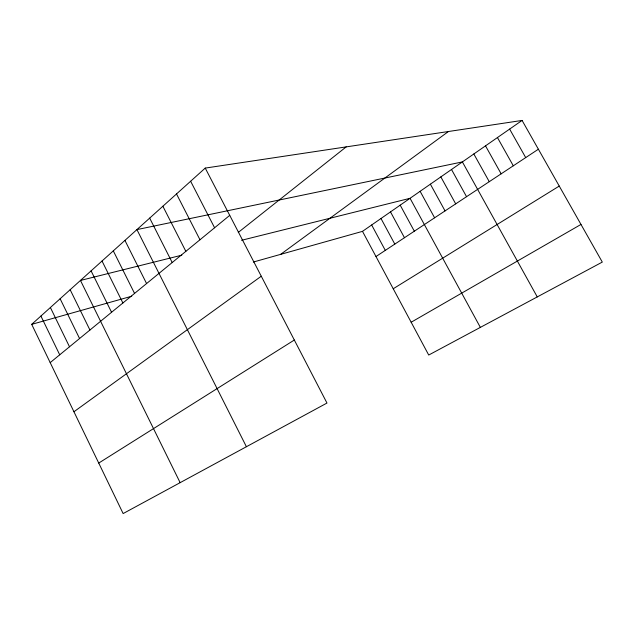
<?xml version="1.0" encoding="UTF-8"?>
<svg xmlns="http://www.w3.org/2000/svg" width="634" height="634" viewBox="0 0 634 634"><rect width="100%" height="100%" fill="white"/><g stroke="black" fill="none" stroke-linecap="round" stroke-linejoin="round"><path stroke-width="0.95" d="M205.242 168.089L326.978 403.042L123.139 513.564L31.7 324.346L205.242 168.089L522.083 120.436L602.3 262.088L428.719 355.04L362.497 231.355L253.307 262.048M50.197 362.616L229.73 215.354M238.273 232.432L346.188 146.89M280.624 254.369L448.452 131.507M73.94 411.751L261.271 276.226M362.497 231.355L522.083 120.436M375.986 256.54L538.385 149.22M98.738 463.066L294.327 340.03M393.231 288.755L559.251 186.071M411.157 322.238L580.982 224.444M31.7 324.346L131.745 296.221M181.823 255.177L80.463 280.442L180.143 482.656M241.506 240.302L410.063 198.299L480.358 327.39M509.633 129.09L525.705 157.597M497.444 137.562L513.294 165.799M485.509 145.852L501.153 173.827M473.828 153.975L489.258 181.681M537.26 296.918L462.392 161.924L136.92 229.603L246.404 446.724M451.511 169.484L466.545 196.698M440.844 176.902L455.688 203.871M430.383 184.169L445.044 210.9M420.128 191.302L434.607 217.803M400.189 205.154L414.327 231.204M390.504 211.891L404.468 237.718M380.994 218.5L394.8 244.106M371.659 224.983L385.306 250.382M190.628 181.245L214.593 227.772M176.514 193.956L199.972 239.763M162.875 206.24L185.849 251.341M149.679 218.112L172.202 262.539M124.93 240.397L146.581 283.557M113.304 250.866L134.559 293.415M102.026 261.026L122.893 302.989M91.082 270.877L111.576 312.269M70.152 289.722L89.933 330.021M60.127 298.749L79.567 338.524M50.387 307.522L69.502 346.782M40.917 316.049L59.715 354.81"/></g></svg>
